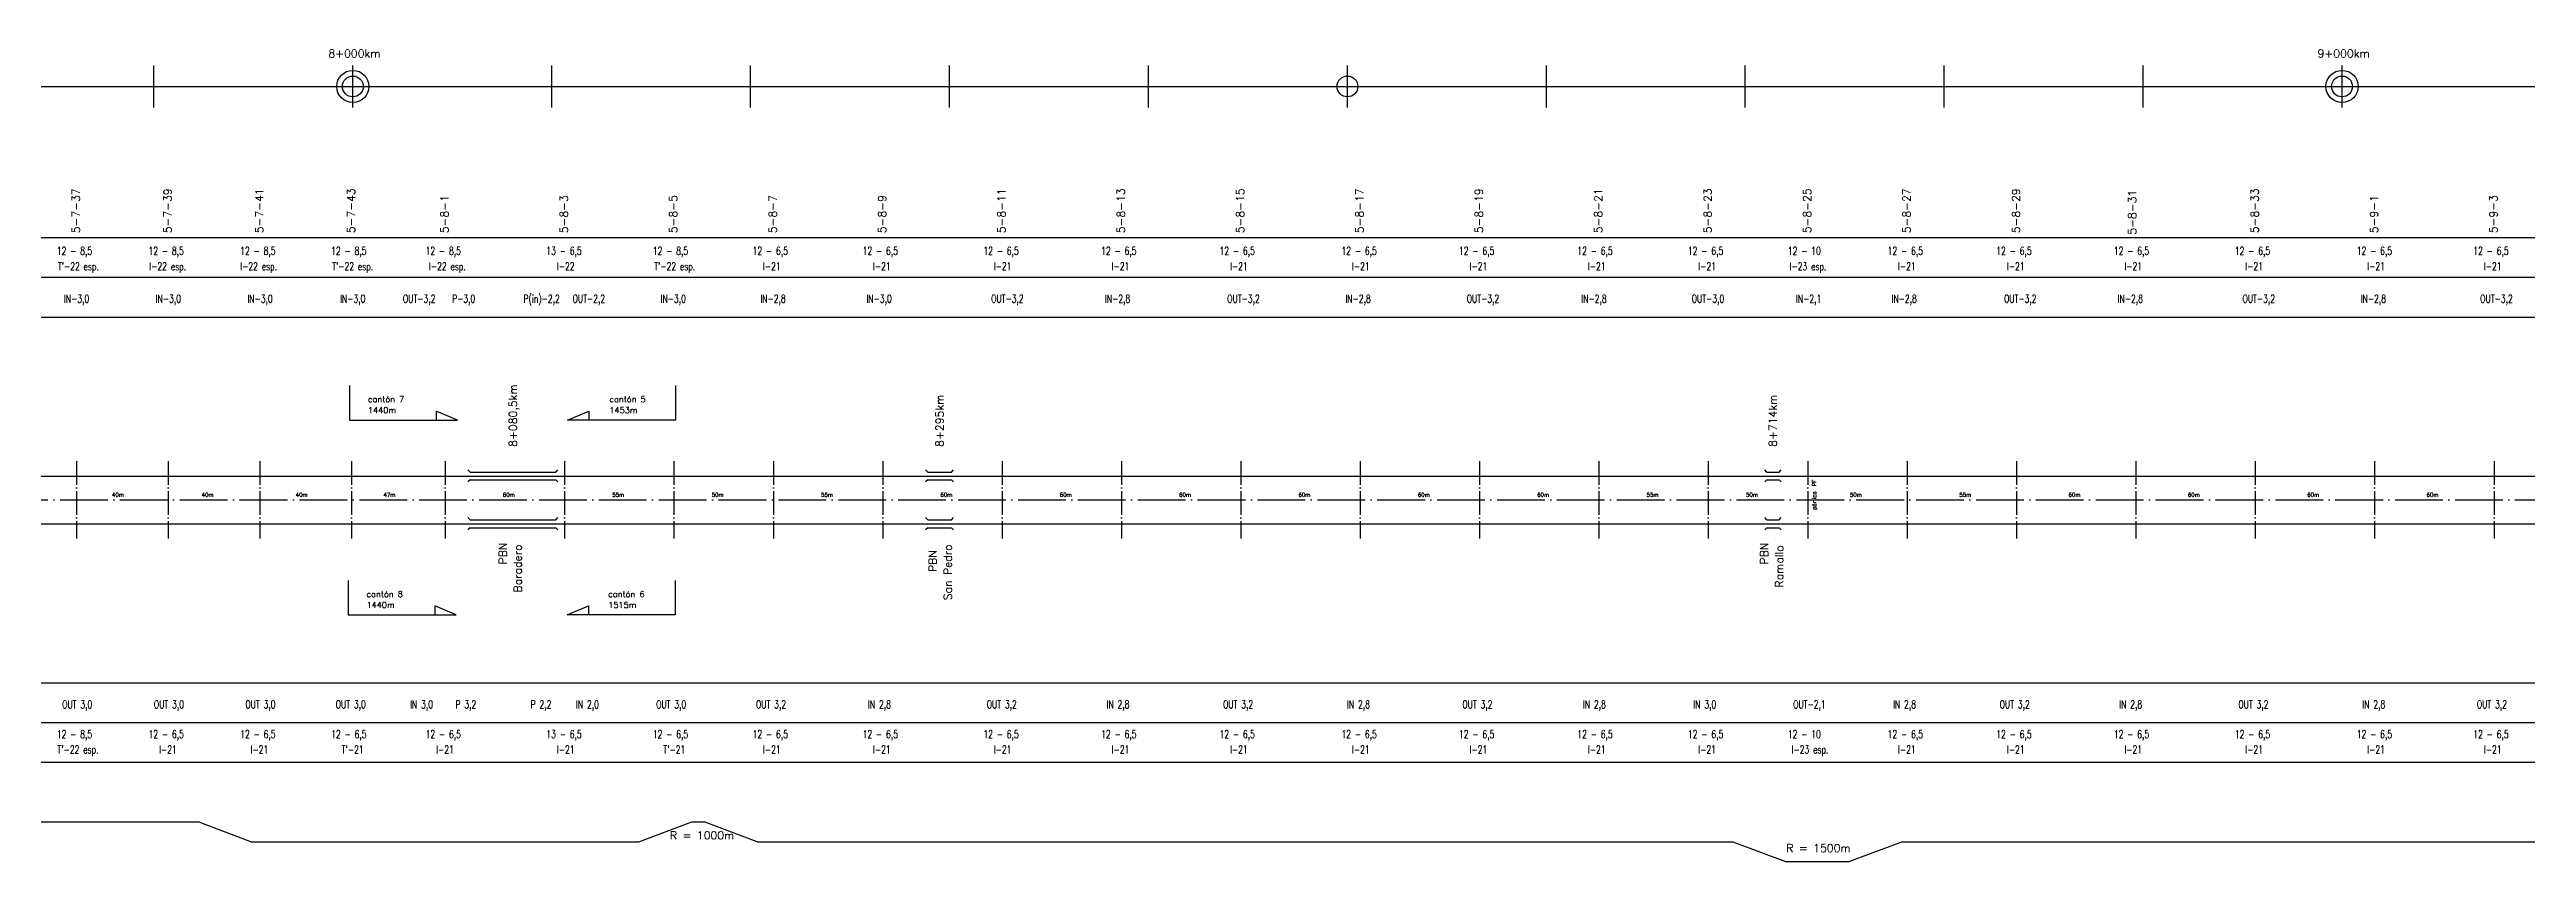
# Model space of a CAD drawing. Header units: millimetres. Extents: x 56 to 21898, y 145 to 1565.
# Drawn here: x 3916 to 5161, y 145 to 554 of the extents above; entities that cross this region are included whole.
import ezdxf

# ---------------------------------------------------------------- set-up
doc = ezdxf.new("R2010")
doc.units = ezdxf.units.MM
doc.linetypes.add('ACAD_ISO04W100', pattern=[30, 24, -3, 0, -3])
for name, color, linetype in [('catenaria via ascendente', 7, 'Continuous'), ('catenaria vía descendente', 7, 'Continuous'), ('Eje de entrevías', 1, 'Continuous'), ('longitud vano', 7, 'Continuous'), ('Nº de poste', 6, 'Continuous'), ('progresivas', 4, 'Continuous'), ('TEXTOS', 3, 'Continuous')]:
    doc.layers.add(name, color=color, linetype=linetype)
doc.styles.add('STYLE1', font='romans.shx')

msp = doc.modelspace()

# ---------------------------------------------------------------- linework, layer by layer
for p, q in [((3968.2, 524.4), (3968.2, 545.6)), ((4068.2, 524.4), (4068.2, 545.6)), ((4168.2, 524.4), (4168.2, 545.6)), ((4268.2, 524.4), (4268.2, 545.6)), ((4368.2, 524.4), (4368.2, 545.6)), ((4468.2, 524.4), (4468.2, 545.6)), ((4568.2, 524.4), (4568.2, 545.6)), ((4668.2, 524.4), (4668.2, 545.6)), ((4768.2, 524.4), (4768.2, 545.6)), ((4868.2, 524.4), (4868.2, 545.6)), ((4968.2, 524.4), (4968.2, 545.6)), ((5068.2, 524.4), (5068.2, 545.6)), ((68.2, 535), (21897.6, 535)), ((68.2, 459), (21897.6, 459)), ((68.2, 439), (21897.6, 439)), ((68.2, 419), (21897.6, 419)), ((4066.6, 384.6), (4066.6, 367.1)), ((4230.4, 384.6), (4230.4, 367.1)), ((4066.6, 367.1), (4120.8, 367.1)), ((4120.8, 367.1), (4110.1, 371.7)), ((4110.1, 371.7), (4110.1, 367.1)), ((4176.2, 367.1), (4186.9, 371.7)), ((4230.4, 367.1), (4176.2, 367.1)), ((4186.9, 371.7), (4186.9, 367.1)), ((4127.2, 341), (4126.1, 342.1)), ((4127.2, 337), (4126.1, 336)), ((4127.2, 341), (4170.2, 341)), ((4127.2, 337), (4170.2, 337)), ((4170.2, 341), (4171.2, 342.1)), ((4170.2, 337), (4171.2, 336)), ((4357.2, 341), (4356.1, 342.1)), ((4357.2, 337), (4356.1, 336)), ((4357.2, 341), (4369.1, 341)), ((4357.2, 337), (4369.1, 337)), ((4369.1, 341), (4370.2, 342.1)), ((4369.1, 337), (4370.2, 336)), ((4779.1, 341), (4778, 342.1)), ((4779.1, 337), (4778, 336)), ((4779.1, 341), (4785.2, 341)), ((4779.1, 337), (4785.2, 337)), ((4785.2, 341), (4786.3, 342.1)), ((4785.2, 337), (4786.3, 336)), ((4127.2, 317), (4126.1, 318.1)), ((4127.2, 313), (4126.1, 312)), ((4127.2, 317), (4170.2, 317)), ((4127.2, 313), (4170.2, 313)), ((4170.2, 317), (4171.2, 318.1)), ((4170.2, 313), (4171.2, 312)), ((4357.2, 317), (4356.1, 318.1)), ((4357.2, 313), (4356.1, 312)), ((4357.2, 317), (4369.1, 317)), ((4357.2, 313), (4369.1, 313)), ((4369.1, 317), (4370.2, 318.1)), ((4369.1, 313), (4370.2, 312)), ((4779.1, 317), (4778, 318.1)), ((4779.1, 313), (4778, 312)), ((4779.1, 317), (4785.2, 317)), ((4779.1, 313), (4785.2, 313)), ((4785.2, 317), (4786.3, 318.1)), ((4785.2, 313), (4786.3, 312)), ((4065.9, 286.5), (4065.9, 269.1)), ((4230.2, 286.5), (4230.2, 269.1)), ((4065.9, 269.1), (4120.1, 269.1)), ((4120.1, 269.1), (4109.4, 273.7)), ((4109.4, 273.7), (4109.4, 269.1)), ((4176, 269.1), (4186.7, 273.7)), ((4230.2, 269.1), (4176, 269.1)), ((4186.7, 273.7), (4186.7, 269.1)), ((68.2, 235), (21897.6, 235)), ((68.2, 215), (21897.6, 215)), ((68.2, 195), (21897.6, 195)), ((3790.2, 165), (3990.4, 165)), ((4017, 155), (3990.4, 165)), ((4212, 155), (4238.6, 165)), ((4238.6, 165), (4244.8, 165)), ((4271.4, 155), (4244.8, 165)), ((4017, 155), (4212, 155)), ((4271.4, 155), (4761.9, 155)), ((4761.9, 155), (4788.5, 145)), ((4847.2, 155), (4820.6, 145)), ((4847.2, 155), (5219.6, 155)), ((4788.5, 145), (4820.6, 145))]:
    msp.add_line(p, q)
at = {"linetype": 'ACAD_ISO04W100', "ltscale": 0.5}
for p, q in [((3929.3, 346.5), (3929.3, 307.6)), ((3975.4, 346.5), (3975.4, 307.6)), ((4021.5, 346.5), (4021.5, 307.6)), ((4067.6, 346.5), (4067.6, 307.6)), ((4114.6, 346.5), (4114.6, 307.6)), ((4174.6, 346.5), (4174.6, 307.6)), ((4229.6, 346.5), (4229.6, 307.6)), ((4279.6, 346.5), (4279.6, 307.6)), ((4334.6, 346.5), (4334.6, 307.6)), ((4394.6, 346.5), (4394.6, 307.6)), ((4454.6, 346.5), (4454.6, 307.6)), ((4454.6, 346.5), (4454.6, 307.6)), ((4514.6, 346.5), (4514.6, 307.6)), ((4574.6, 346.5), (4574.6, 307.6)), ((4634.6, 346.5), (4634.6, 307.6)), ((4694.6, 346.5), (4694.6, 307.6)), ((4749.6, 346.5), (4749.6, 307.6)), ((4799.6, 346.5), (4799.6, 307.6)), ((4849.6, 346.5), (4849.6, 307.6)), ((4904.6, 346.5), (4904.6, 307.6)), ((4964.6, 346.5), (4964.6, 307.6)), ((5024.6, 346.5), (5024.6, 307.6)), ((5084.6, 346.5), (5084.6, 307.6)), ((5144.6, 346.5), (5144.6, 307.6))]:
    msp.add_line(p, q, dxfattribs=at)
for centre, radius in [((4068.2, 535), 8.09), ((4068.2, 535), 5.24), ((4568.2, 535), 5.24), ((5068.2, 535), 8.09), ((5068.2, 535), 5.24)]:
    msp.add_circle(centre, radius)
at = {"layer": 'catenaria via ascendente'}
msp.add_line((68.2, 339), (21897.6, 339), dxfattribs=at)
at = {"layer": 'catenaria vía descendente'}
msp.add_line((68.2, 315), (21897.6, 315), dxfattribs=at)
at = {"layer": 'Eje de entrevías', "linetype": 'ACAD_ISO04W100'}
msp.add_line((68.2, 327), (21897.6, 327), dxfattribs=at)

# ---------------------------------------------------------------- texts
at = {"layer": 'longitud vano', "linetype": 'Continuous', "style": 'STYLE1'}
for s, p in [('40m', (3947.1, 328.6)), ('40m', (3992.2, 328.6)), ('40m', (4039.5, 328.6)), ('47m', (4083.6, 328.6)), ('60m', (4143.6, 328.6)), ('55m', (4198.6, 328.6)), ('50m', (4248.6, 328.6)), ('55m', (4303.6, 328.6)), ('60m', (4363.6, 328.6)), ('60m', (4423.6, 328.6)), ('60m', (4483.6, 328.6)), ('60m', (4543.6, 328.6)), ('60m', (4603.6, 328.6)), ('60m', (4663.6, 328.6)), ('55m', (4718.6, 328.6)), ('50m', (4768.6, 328.6)), ('50m', (4820.8, 328.6)), ('55m', (4875.8, 328.6)), ('60m', (4930.7, 328.6)), ('60m', (4990.7, 328.6)), ('60m', (5050.7, 328.6)), ('60m', (5110.7, 328.6))]:
    msp.add_text(s, height=2, dxfattribs=at).set_placement(p)
at = {"layer": 'Nº de poste', "linetype": 'Continuous', "style": 'STYLE1'}
for s, p in [('5-7-37', (3931, 461.1)), ('5-7-39', (3977.1, 461.1)), ('5-7-41', (4023.2, 461.1)), ('5-7-43', (4069.3, 461.1)), ('5-8-1', (4116.3, 461.1)), ('5-8-3', (4176.3, 461.1)), ('5-8-5', (4231.3, 461.1)), ('5-8-7', (4281.3, 461.1)), ('5-8-9', (4336.3, 461.1)), ('5-8-11', (4396.3, 461.1)), ('5-8-13', (4456.3, 461.1)), ('5-8-15', (4516.3, 461.1)), ('5-8-17', (4576.3, 461.1)), ('5-8-19', (4636.3, 461.1)), ('5-8-21', (4696.3, 461.1)), ('5-8-23', (4751.3, 461.1)), ('5-8-25', (4801.3, 461.1)), ('5-8-27', (4851.3, 461.1)), ('5-8-29', (4906.3, 461.1)), ('5-8-31', (4964.7, 460.4)), ('5-8-33', (5026.3, 461.1)), ('5-9-1', (5086.3, 461.1)), ('5-9-3', (5146.3, 461.1))]:
    msp.add_text(s, height=4, rotation=90, dxfattribs=at).set_placement(p)
at = {"layer": 'progresivas', "linetype": 'Continuous', "style": 'STYLE1'}
for s, p in [('8+000km', (4055.9, 549.6)), ('9+000km', (5055.9, 549.6))]:
    msp.add_text(s, height=4, dxfattribs=at).set_placement(p)
for s, p in [('8+080,5km', (4150.7, 353.7)), ('8+295km', (4365.2, 353.7)), ('8+714km', (4784, 353.7))]:
    msp.add_text(s, height=4, rotation=90, dxfattribs=at).set_placement(p)
at = {"layer": 'TEXTOS', "linetype": 'Continuous', "style": 'STYLE1', "width": 0.7}
for s, p in [('12 - 8,5', (3919.4, 450.3)), ('12 - 8,5', (3965.5, 450.3)), ('12 - 8,5', (4011.6, 450.3)), ('12 - 8,5', (4057.3, 450.3)), ('12 - 8,5', (4104.8, 450.3)), ('13 - 6,5', (4165.5, 450.3)), ('12 - 8,5', (4219, 450.3)), ('12 - 6,5', (4269.2, 450.3)), ('12 - 6,5', (4324.5, 450.3)), ('12 - 6,5', (4385.2, 450.3)), ('12 - 6,5', (4444.4, 450.3)), ('12 - 6,5', (4503.9, 450.3)), ('12 - 6,5', (4565.2, 450.3)), ('12 - 6,5', (4624.3, 450.3)), ('12 - 6,5', (4683.8, 450.3)), ('12 - 6,5', (4739.4, 450.3)), ('12 - 10', (4789.6, 450.3)), ('12 - 6,5', (4839.8, 450.3)), ('12 - 6,5', (4894.4, 450.3)), ('12 - 6,5', (4953.5, 450.3)), ('12 - 6,5', (5014.3, 450.3)), ('12 - 6,5', (5075.6, 450.3)), ('12 - 6,5', (5134.2, 450.3)), ("T'-22 esp.", (3919.9, 442.5)), ('I-22 esp.', (3965.9, 442.5)), ('I-22 esp.', (4011.6, 442.5)), ("T'-22 esp.", (4057.8, 442.5)), ('I-22 esp.', (4106.5, 442.5)), ('I-22', (4170.8, 442.5)), ("T'-22 esp.", (4219.7, 442.5)), ('I-21', (4274.4, 442.5)), ('I-21', (4329.7, 442.5)), ('I-21', (4390.4, 442.5)), ('I-21', (4449.7, 442.5)), ('I-21', (4509.2, 442.5)), ('I-21', (4570.5, 442.5)), ('I-21', (4629.6, 442.5)), ('I-21', (4689.1, 442.5)), ('I-21', (4744.6, 442.5)), ('I-23 esp.', (4790.5, 442.5)), ('I-21', (4845, 442.5)), ('I-21', (4899.7, 442.5)), ('I-21', (4958.8, 442.5)), ('I-21', (5019.6, 442.5)), ('I-21', (5080.9, 442.5)), ('I-21', (5139.5, 442.5)), ('IN-3,0', (3923, 426.2)), ('IN-3,0', (3969.1, 426.2)), ('IN-3,0', (4015.2, 426.2)), ('IN-3,0', (4061.8, 426.2)), ('OUT-3,2', (4093.4, 426.2)), ('P-3,0', (4118.1, 426.2)), ('P(in)-2,2', (4154, 426.2)), ('OUT-2,2', (4178.7, 426.2)), ('IN-3,0', (4222.9, 426.2)), ('IN-2,8', (4273.1, 426.2)), ('IN-3,0', (4326.4, 426.2)), ('OUT-3,2', (4389.1, 426.2)), ('IN-2,8', (4446.3, 426.2)), ('OUT-3,2', (4507.8, 426.2)), ('IN-2,8', (4567.2, 426.2)), ('OUT-3,2', (4628.2, 426.2)), ('IN-2,8', (4685.8, 426.2)), ('OUT-3,0', (4741.3, 426.2)), ('IN-2,1', (4793.7, 426.2)), ('IN-2,8', (4841.7, 426.2)), ('OUT-3,2', (4898.3, 426.2)), ('IN-2,8', (4955.4, 426.2)), ('OUT-3,2', (5018.2, 426.2)), ('IN-2,8', (5077.6, 426.2)), ('OUT-3,2', (5137.7, 426.2)), ('OUT 3,0', (3922.1, 222.1)), ('OUT 3,0', (3968.2, 222.1)), ('OUT 3,0', (4014.2, 222.1)), ('OUT 3,0', (4059.6, 222.1)), ('IN 3,0', (4097, 222.1)), ('P 3,2', (4119.8, 222.1)), ('P 2,2', (4157.6, 222.1)), ('IN 2,0', (4180.4, 222.1)), ('OUT 3,0', (4220.7, 222.1)), ('OUT 3,2', (4270.9, 222.1)), ('IN 2,8', (4327.2, 222.1)), ('OUT 3,2', (4386.9, 222.1)), ('IN 2,8', (4447.1, 222.1)), ('OUT 3,2', (4505.7, 222.1)), ('IN 2,8', (4568, 222.1)), ('OUT 3,2', (4626, 222.1)), ('IN 2,8', (4686.6, 222.1)), ('IN 3,0', (4742.1, 222.1)), ('OUT-2,1', (4792.3, 222.1)), ('IN 2,8', (4842.5, 222.1)), ('OUT 3,2', (4896.1, 222.1)), ('IN 2,8', (4956.2, 222.1)), ('OUT 3,2', (5016.1, 222.1)), ('IN 2,8', (5078.4, 222.1)), ('OUT 3,2', (5136, 222.1)), ("T'-22 esp.", (3919.7, 199.4)), ('12 - 8,5', (3919.4, 207.1)), ('12 - 6,5', (3965.5, 207.1)), ('I-21', (3970.8, 199.4)), ('12 - 6,5', (4011.6, 207.1)), ('I-21', (4016.8, 199.4)), ('12 - 6,5', (4057.3, 207.1)), ("T'-21", (4062.6, 199.4)), ('12 - 6,5', (4104.8, 207.1)), ('I-21', (4110.1, 199.4)), ('13 - 6,5', (4165.5, 207.1)), ('I-21', (4170.8, 199.4)), ('12 - 6,5', (4219, 207.1)), ("T'-21", (4224.3, 199.4)), ('12 - 6,5', (4269.2, 207.1)), ('I-21', (4274.4, 199.4)), ('12 - 6,5', (4324.5, 207.1)), ('I-21', (4329.7, 199.4)), ('12 - 6,5', (4385.2, 207.1)), ('I-21', (4390.4, 199.4)), ('12 - 6,5', (4444.4, 207.1)), ('I-21', (4449.7, 199.4)), ('12 - 6,5', (4503.9, 207.1)), ('I-21', (4509.2, 199.4)), ('12 - 6,5', (4565.2, 207.1)), ('I-21', (4570.5, 199.4)), ('12 - 6,5', (4624.3, 207.1)), ('I-21', (4629.6, 199.4)), ('12 - 6,5', (4683.8, 207.1)), ('I-21', (4689.1, 199.4)), ('12 - 6,5', (4739.4, 207.1)), ('I-21', (4744.6, 199.4)), ('12 - 10', (4789.6, 207.1)), ('I-23 esp.', (4791.5, 199.4)), ('12 - 6,5', (4839.8, 207.1)), ('I-21', (4845, 199.4)), ('12 - 6,5', (4894.4, 207.1)), ('I-21', (4899.7, 199.4)), ('12 - 6,5', (4953.5, 207.1)), ('I-21', (4958.8, 199.4)), ('12 - 6,5', (5014.3, 207.1)), ('I-21', (5019.6, 199.4)), ('12 - 6,5', (5075.6, 207.1)), ('I-21', (5080.9, 199.4)), ('12 - 6,5', (5134.2, 207.1)), ('I-21', (5139.5, 199.4))]:
    msp.add_text(s, height=4, dxfattribs=at).set_placement(p)
at = {"layer": 'TEXTOS', "linetype": 'Continuous', "style": 'STYLE1'}
for s, height, p in [('cantón 7', 3, (4075.8, 376.1)), ('1440m', 3, (4075.8, 370.6)), ('cantón 5', 3, (4197.2, 376.1)), ('1453m', 3, (4197.2, 370.6)), ('cantón 8', 3, (4075.1, 278.1)), ('1440m', 3, (4075.1, 272.6)), ('cantón 6', 3, (4196.6, 278.1)), ('1515m', 3, (4196.6, 272.6)), ('R = 1000m', 4, (4227.6, 156.2)), ('R = 1500m', 4, (4788.8, 149.8))]:
    msp.add_text(s, height=height, dxfattribs=at).set_placement(p)
at = {"layer": 'TEXTOS', "color": 6, "linetype": 'Continuous', "style": 'STYLE1'}
for s, p in [('PF', (4803.9, 333.8)), ('pórtico', (4803.9, 322))]:
    msp.add_text(s, height=2, rotation=90, dxfattribs=at).set_placement(p)
at = {"layer": 'TEXTOS', "linetype": 'Continuous', "style": 'STYLE1'}
for s, p in [('PBN', (4145.6, 294.5)), ('Baradero', (4153.1, 280.4)), ('PBN', (4361.7, 290.7)), ('San Pedro', (4369.3, 276.5)), ('PBN', (4779.7, 294.5)), ('Ramallo', (4787.3, 282.9))]:
    msp.add_text(s, height=4, rotation=90, dxfattribs=at).set_placement(p)

doc.saveas('drawing.dxf')
